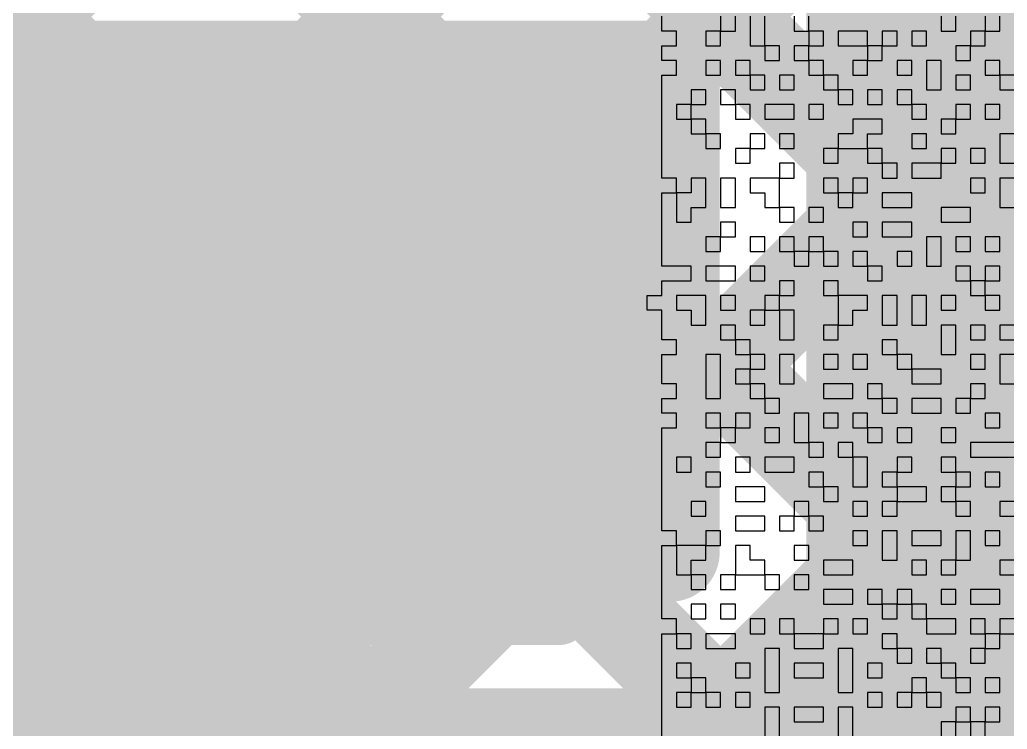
# Model space of a CAD drawing. Header units: millimetres. Extents: x 3.06 to 5.82, y 1.29 to 3.84.
# Drawn here: x 4.2284 to 4.3083, y 1.7667 to 1.8241 of the extents above; entities that cross this region are included whole.
import ezdxf

# ---------------------------------------------------------------- set-up
doc = ezdxf.new("R2010")
doc.units = ezdxf.units.MM
doc.header["$MEASUREMENT"] = 0
for name, color, linetype in [('BottomLayer', 5, 'Continuous'), ('TopLayer', 1, 'Continuous'), ('TopOverlay', 2, 'Continuous'), ('TopPaste', 8, 'Continuous'), ('TopSolder', 216, 'Continuous')]:
    doc.layers.add(name, color=color, linetype=linetype)

# ---------------------------------------------------------------- blocks, each defined once
blk = doc.blocks.new('C__0603_26')
at = {"layer": 'TopLayer'}
blk.add_solid([(0.015, 0.0175), (0.015, -0.0175), (0.045, 0.0175), (0.045, -0.0175)], dxfattribs=at)
at = {"layer": 'TopOverlay', "const_width": 0.005}
for points in [[(0.049, 0.021), (0.018, 0.021)], [(0.049, -0.021), (0.049, 0.021)], [(0.049, -0.021), (0.018, -0.021)]]:
    blk.add_lwpolyline(points, dxfattribs=at)
at = {"layer": 'TopOverlay', "const_width": 0.0025}
for points in [[(0.01675, 0.021, 1), (0.01925, 0.021, 1)], [(0.04775, 0.021, 1), (0.05025, 0.021, 1)], [(0.04775, 0.021, 1), (0.05025, 0.021, 1)], [(0.01675, -0.021, 1), (0.01925, -0.021, 1)], [(0.04775, -0.021, 1), (0.05025, -0.021, 1)], [(0.04775, -0.021, 1), (0.05025, -0.021, 1)]]:
    blk.add_lwpolyline(points, format="xyb", close=True, dxfattribs=at)
at = {"layer": 'TopPaste'}
blk.add_solid([(0.015, 0.0175), (0.015, -0.0175), (0.045, 0.0175), (0.045, -0.0175)], dxfattribs=at)
at = {"layer": 'TopSolder'}
blk.add_solid([(0.012638, 0.019862), (0.012638, -0.019862), (0.047362, 0.019862), (0.047362, -0.019862)], dxfattribs=at)

msp = doc.modelspace()

# ---------------------------------------------------------------- linework, layer by layer
at = {"layer": 'BottomLayer', "const_width": 0.008}
for points in [[(4.135, 2.002689), (4.417688, 1.72)], [(4.135, 1.730836), (4.384, 1.979836)], [(4.135, 1.974404), (4.389404, 1.72)], [(4.135, 1.702552), (4.384, 1.951552)], [(4.135, 1.94612), (4.36112, 1.72)], [(4.135, 1.674268), (4.384, 1.923268)], [(4.135, 1.917836), (4.337556, 1.715279)], [(4.135, 1.645983), (4.384, 1.894983)], [(4.135, 1.889551), (4.324891, 1.699661)], [(4.135, 1.617699), (4.388704, 1.871403)], [(4.135, 1.861267), (4.46, 1.536267)], [(4.135, 1.589415), (4.402736, 1.857151)]]:
    msp.add_lwpolyline(points, dxfattribs=at)
at = {"layer": 'BottomLayer'}
msp.add_solid([(4.133, 1.361), (4.25, 1.361), (4.133, 1.824), (4.25, 1.824)], dxfattribs=at)
at = {"layer": 'TopLayer'}
for points, const_width in [([(4.095, 1.82), (4.281, 1.82)], 0.008), ([(4.204551, 1.82), (4.243551, 1.781)], 0.008), ([(4.213448, 1.781), (4.252448, 1.82)], 0.008), ([(4.232836, 1.82), (4.271836, 1.781)], 0.008), ([(4.241732, 1.781), (4.280732, 1.82)], 0.008), ([(4.26112, 1.82), (4.281, 1.80012)], 0.008), ([(4.281, 1.781), (4.281, 1.82)], 0.008), ([(4.182, 1.799), (4.264, 1.799)], 0.04), ([(4.270017, 1.781), (4.281, 1.791983)], 0.008), ([(4.074, 1.781), (4.281, 1.781)], 0.008)]:
    msp.add_lwpolyline(points, dxfattribs=dict(at, const_width=const_width))
for points, const_width in [([(4.230836, 1.82, 1), (4.234836, 1.82, 1)], 0.004), ([(4.250448, 1.82, 1), (4.254448, 1.82, 1)], 0.004), ([(4.25912, 1.82, 1), (4.26312, 1.82, 1)], 0.004), ([(4.278732, 1.82, 1), (4.282732, 1.82, 1)], 0.004), ([(4.279, 1.82, 1), (4.283, 1.82, 1)], 0.004), ([(4.279, 1.82, 1), (4.283, 1.82, 1)], 0.004), ([(4.254, 1.799, 1), (4.274, 1.799, 1)], 0.02), ([(4.279, 1.80012, 1), (4.283, 1.80012, 1)], 0.004), ([(4.279, 1.791983, 1), (4.283, 1.791983, 1)], 0.004), ([(4.239732, 1.781, 1), (4.243732, 1.781, 1)], 0.004), ([(4.241551, 1.781, 1), (4.245551, 1.781, 1)], 0.004), ([(4.268017, 1.781, 1), (4.272017, 1.781, 1)], 0.004), ([(4.269836, 1.781, 1), (4.273836, 1.781, 1)], 0.004), ([(4.279, 1.781, 1), (4.283, 1.781, 1)], 0.004), ([(4.279, 1.781, 1), (4.283, 1.781, 1)], 0.004)]:
    msp.add_lwpolyline(points, format="xyb", close=True, dxfattribs=dict(at, const_width=const_width))
for points in [[(4.292, 1.737), (4.424, 1.737), (4.292, 1.902), (4.424, 1.902)], [(4.085, 1.737), (4.325, 1.737), (4.085, 1.77), (4.325, 1.77)]]:
    msp.add_solid(points, dxfattribs=at)
at = {"layer": 'TopOverlay'}
for p, q in [((4.280319, 1.823175), (4.280319, 1.824364)), ((4.285076, 1.824364), (4.285076, 1.823175)), ((4.286265, 1.823175), (4.286265, 1.824364)), ((4.287454, 1.824364), (4.287454, 1.823175)), ((4.288644, 1.823175), (4.288644, 1.824364)), ((4.291022, 1.824364), (4.291022, 1.823175)), ((4.292211, 1.823175), (4.292211, 1.824364)), ((4.302914, 1.824364), (4.302914, 1.823175)), ((4.304104, 1.823175), (4.304104, 1.824364)), ((4.306482, 1.824364), (4.306482, 1.823175)), ((4.307671, 1.823175), (4.307671, 1.824364)), ((4.281508, 1.823175), (4.280319, 1.823175)), ((4.281508, 1.821985), (4.281508, 1.823175)), ((4.285076, 1.823175), (4.283887, 1.823175)), ((4.283887, 1.823175), (4.283887, 1.821985)), ((4.285076, 1.823175), (4.286265, 1.823175)), ((4.285076, 1.821985), (4.285076, 1.823175)), ((4.287454, 1.823175), (4.287454, 1.821985)), ((4.288644, 1.821985), (4.288644, 1.823175)), ((4.291022, 1.823175), (4.292211, 1.823175)), ((4.292211, 1.823175), (4.292211, 1.821985)), ((4.2934, 1.823175), (4.292211, 1.823175)), ((4.2934, 1.821985), (4.2934, 1.823175)), ((4.296968, 1.823175), (4.29459, 1.823175)), ((4.29459, 1.823175), (4.29459, 1.821985)), ((4.296968, 1.821985), (4.296968, 1.823175)), ((4.299347, 1.823175), (4.298158, 1.823175)), ((4.298158, 1.823175), (4.298158, 1.821985)), ((4.299347, 1.821985), (4.299347, 1.823175)), ((4.301725, 1.823175), (4.300536, 1.823175)), ((4.300536, 1.823175), (4.300536, 1.821985)), ((4.301725, 1.821985), (4.301725, 1.823175)), ((4.302914, 1.823175), (4.304104, 1.823175)), ((4.306482, 1.823175), (4.305293, 1.823175)), ((4.305293, 1.823175), (4.305293, 1.821985)), ((4.306482, 1.823175), (4.307671, 1.823175)), ((4.306482, 1.821985), (4.306482, 1.823175)), ((4.280319, 1.820796), (4.280319, 1.821985)), ((4.280319, 1.821985), (4.281508, 1.821985)), ((4.283887, 1.821985), (4.285076, 1.821985)), ((4.287454, 1.821985), (4.288644, 1.821985)), ((4.288644, 1.821985), (4.288644, 1.820796)), ((4.289833, 1.821985), (4.288644, 1.821985)), ((4.289833, 1.820796), (4.289833, 1.821985)), ((4.292211, 1.821985), (4.291022, 1.821985)), ((4.291022, 1.821985), (4.291022, 1.820796)), ((4.292211, 1.821985), (4.2934, 1.821985)), ((4.292211, 1.820796), (4.292211, 1.821985)), ((4.29459, 1.821985), (4.296968, 1.821985)), ((4.296968, 1.821985), (4.296968, 1.820796)), ((4.298158, 1.821985), (4.296968, 1.821985)), ((4.298158, 1.821985), (4.299347, 1.821985)), ((4.298158, 1.820796), (4.298158, 1.821985)), ((4.300536, 1.821985), (4.301725, 1.821985)), ((4.305293, 1.821985), (4.304104, 1.821985)), ((4.304104, 1.821985), (4.304104, 1.820796)), ((4.305293, 1.821985), (4.306482, 1.821985)), ((4.305293, 1.820796), (4.305293, 1.821985)), ((4.281508, 1.820796), (4.280319, 1.820796)), ((4.281508, 1.819607), (4.281508, 1.820796)), ((4.285076, 1.820796), (4.283887, 1.820796)), ((4.283887, 1.820796), (4.283887, 1.819607)), ((4.285076, 1.819607), (4.285076, 1.820796)), ((4.287454, 1.820796), (4.286265, 1.820796)), ((4.286265, 1.820796), (4.286265, 1.819607)), ((4.287454, 1.819607), (4.287454, 1.820796)), ((4.288644, 1.820796), (4.289833, 1.820796)), ((4.291022, 1.820796), (4.292211, 1.820796)), ((4.292211, 1.820796), (4.292211, 1.819607)), ((4.2934, 1.820796), (4.292211, 1.820796)), ((4.2934, 1.819607), (4.2934, 1.820796)), ((4.296968, 1.820796), (4.295779, 1.820796)), ((4.295779, 1.820796), (4.295779, 1.819607)), ((4.296968, 1.820796), (4.298158, 1.820796)), ((4.296968, 1.819607), (4.296968, 1.820796)), ((4.300536, 1.820796), (4.299347, 1.820796)), ((4.299347, 1.820796), (4.299347, 1.819607)), ((4.300536, 1.819607), (4.300536, 1.820796)), ((4.302914, 1.820796), (4.301725, 1.820796)), ((4.301725, 1.820796), (4.301725, 1.819607)), ((4.302914, 1.819607), (4.302914, 1.820796)), ((4.304104, 1.820796), (4.305293, 1.820796)), ((4.307671, 1.820796), (4.306482, 1.820796)), ((4.306482, 1.820796), (4.306482, 1.819607)), ((4.307671, 1.819607), (4.307671, 1.820796)), ((4.280319, 1.818418), (4.280319, 1.819607)), ((4.280319, 1.819607), (4.281508, 1.819607)), ((4.283887, 1.819607), (4.285076, 1.819607)), ((4.286265, 1.819607), (4.287454, 1.819607)), ((4.287454, 1.819607), (4.287454, 1.818418)), ((4.288644, 1.819607), (4.287454, 1.819607)), ((4.288644, 1.818418), (4.288644, 1.819607)), ((4.291022, 1.819607), (4.289833, 1.819607)), ((4.289833, 1.819607), (4.289833, 1.818418)), ((4.291022, 1.818418), (4.291022, 1.819607)), ((4.292211, 1.819607), (4.2934, 1.819607)), ((4.2934, 1.819607), (4.2934, 1.818418)), ((4.29459, 1.819607), (4.2934, 1.819607)), ((4.29459, 1.818418), (4.29459, 1.819607)), ((4.295779, 1.819607), (4.296968, 1.819607)), ((4.299347, 1.819607), (4.300536, 1.819607)), ((4.301725, 1.819607), (4.301725, 1.818418)), ((4.302914, 1.818418), (4.302914, 1.819607)), ((4.305293, 1.819607), (4.304104, 1.819607)), ((4.304104, 1.819607), (4.304104, 1.818418)), ((4.305293, 1.818418), (4.305293, 1.819607)), ((4.306482, 1.819607), (4.307671, 1.819607)), ((4.307671, 1.819607), (4.307671, 1.818418)), ((4.308861, 1.819607), (4.307671, 1.819607)), ((4.280319, 1.817228), (4.280319, 1.818418)), ((4.283887, 1.818418), (4.282697, 1.818418)), ((4.282697, 1.818418), (4.282697, 1.817228)), ((4.283887, 1.817228), (4.283887, 1.818418)), ((4.286265, 1.818418), (4.285076, 1.818418)), ((4.285076, 1.818418), (4.285076, 1.817228)), ((4.286265, 1.817228), (4.286265, 1.818418)), ((4.287454, 1.818418), (4.288644, 1.818418)), ((4.289833, 1.818418), (4.291022, 1.818418)), ((4.2934, 1.818418), (4.29459, 1.818418)), ((4.29459, 1.818418), (4.29459, 1.817228)), ((4.295779, 1.818418), (4.29459, 1.818418)), ((4.295779, 1.817228), (4.295779, 1.818418)), ((4.298158, 1.818418), (4.296968, 1.818418)), ((4.296968, 1.818418), (4.296968, 1.817228)), ((4.298158, 1.817228), (4.298158, 1.818418)), ((4.300536, 1.818418), (4.299347, 1.818418)), ((4.299347, 1.818418), (4.299347, 1.817228)), ((4.300536, 1.817228), (4.300536, 1.818418)), ((4.301725, 1.818418), (4.302914, 1.818418)), ((4.304104, 1.818418), (4.305293, 1.818418)), ((4.307671, 1.818418), (4.308861, 1.818418)), ((4.280319, 1.816039), (4.280319, 1.817228)), ((4.282697, 1.817228), (4.281508, 1.817228)), ((4.281508, 1.817228), (4.281508, 1.816039)), ((4.282697, 1.817228), (4.283887, 1.817228)), ((4.282697, 1.816039), (4.282697, 1.817228)), ((4.285076, 1.817228), (4.286265, 1.817228)), ((4.286265, 1.817228), (4.286265, 1.816039)), ((4.287454, 1.817228), (4.286265, 1.817228)), ((4.287454, 1.816039), (4.287454, 1.817228)), ((4.291022, 1.817228), (4.288644, 1.817228)), ((4.288644, 1.817228), (4.288644, 1.816039)), ((4.291022, 1.816039), (4.291022, 1.817228)), ((4.2934, 1.817228), (4.292211, 1.817228)), ((4.292211, 1.817228), (4.292211, 1.816039)), ((4.2934, 1.816039), (4.2934, 1.817228)), ((4.29459, 1.817228), (4.295779, 1.817228)), ((4.296968, 1.817228), (4.298158, 1.817228)), ((4.299347, 1.817228), (4.300536, 1.817228)), ((4.300536, 1.817228), (4.300536, 1.816039)), ((4.301725, 1.817228), (4.300536, 1.817228)), ((4.301725, 1.816039), (4.301725, 1.817228)), ((4.305293, 1.817228), (4.304104, 1.817228)), ((4.304104, 1.817228), (4.304104, 1.816039)), ((4.305293, 1.816039), (4.305293, 1.817228)), ((4.307671, 1.817228), (4.306482, 1.817228)), ((4.306482, 1.817228), (4.306482, 1.816039)), ((4.307671, 1.816039), (4.307671, 1.817228)), ((4.280319, 1.81485), (4.280319, 1.816039)), ((4.281508, 1.816039), (4.282697, 1.816039)), ((4.282697, 1.816039), (4.282697, 1.81485)), ((4.283887, 1.816039), (4.282697, 1.816039)), ((4.283887, 1.81485), (4.283887, 1.816039)), ((4.286265, 1.816039), (4.287454, 1.816039)), ((4.288644, 1.816039), (4.291022, 1.816039)), ((4.292211, 1.816039), (4.2934, 1.816039)), ((4.298158, 1.816039), (4.295779, 1.816039)), ((4.295779, 1.816039), (4.295779, 1.81485)), ((4.298158, 1.81485), (4.298158, 1.816039)), ((4.300536, 1.816039), (4.301725, 1.816039)), ((4.304104, 1.816039), (4.302914, 1.816039)), ((4.302914, 1.816039), (4.302914, 1.81485)), ((4.304104, 1.816039), (4.305293, 1.816039)), ((4.304104, 1.81485), (4.304104, 1.816039)), ((4.306482, 1.816039), (4.307671, 1.816039)), ((4.280319, 1.81366), (4.280319, 1.81485)), ((4.282697, 1.81485), (4.283887, 1.81485)), ((4.283887, 1.81485), (4.283887, 1.81366)), ((4.285076, 1.81485), (4.283887, 1.81485)), ((4.285076, 1.81366), (4.285076, 1.81485)), ((4.288644, 1.81485), (4.287454, 1.81485)), ((4.287454, 1.81485), (4.287454, 1.81366)), ((4.288644, 1.81366), (4.288644, 1.81485)), ((4.291022, 1.81485), (4.289833, 1.81485)), ((4.289833, 1.81485), (4.289833, 1.81366)), ((4.291022, 1.81366), (4.291022, 1.81485)), ((4.295779, 1.81485), (4.29459, 1.81485)), ((4.29459, 1.81485), (4.29459, 1.81366)), ((4.296968, 1.81366), (4.296968, 1.81485)), ((4.296968, 1.81485), (4.298158, 1.81485)), ((4.301725, 1.81485), (4.300536, 1.81485)), ((4.300536, 1.81485), (4.300536, 1.81366)), ((4.301725, 1.81366), (4.301725, 1.81485)), ((4.302914, 1.81485), (4.304104, 1.81485)), ((4.308861, 1.81485), (4.307671, 1.81485)), ((4.307671, 1.81485), (4.307671, 1.81366)), ((4.280319, 1.812471), (4.280319, 1.81366)), ((4.283887, 1.81366), (4.285076, 1.81366)), ((4.287454, 1.81366), (4.286265, 1.81366)), ((4.286265, 1.81366), (4.286265, 1.812471)), ((4.287454, 1.81366), (4.288644, 1.81366)), ((4.287454, 1.812471), (4.287454, 1.81366)), ((4.289833, 1.81366), (4.291022, 1.81366)), ((4.29459, 1.81366), (4.2934, 1.81366)), ((4.2934, 1.81366), (4.2934, 1.812471)), ((4.29459, 1.812471), (4.29459, 1.81366)), ((4.29459, 1.81366), (4.296968, 1.81366)), ((4.296968, 1.81366), (4.296968, 1.812471)), ((4.298158, 1.81366), (4.296968, 1.81366)), ((4.298158, 1.812471), (4.298158, 1.81366)), ((4.300536, 1.81366), (4.301725, 1.81366)), ((4.304104, 1.81366), (4.302914, 1.81366)), ((4.302914, 1.81366), (4.302914, 1.812471)), ((4.304104, 1.812471), (4.304104, 1.81366)), ((4.306482, 1.81366), (4.305293, 1.81366)), ((4.305293, 1.81366), (4.305293, 1.812471)), ((4.306482, 1.812471), (4.306482, 1.81366)), ((4.307671, 1.81366), (4.307671, 1.812471)), ((4.280319, 1.811282), (4.280319, 1.812471)), ((4.286265, 1.812471), (4.287454, 1.812471)), ((4.291022, 1.812471), (4.289833, 1.812471)), ((4.289833, 1.812471), (4.289833, 1.811282)), ((4.291022, 1.811282), (4.291022, 1.812471)), ((4.2934, 1.812471), (4.29459, 1.812471)), ((4.296968, 1.812471), (4.298158, 1.812471)), ((4.298158, 1.812471), (4.298158, 1.811282)), ((4.299347, 1.812471), (4.298158, 1.812471)), ((4.299347, 1.811282), (4.299347, 1.812471)), ((4.302914, 1.812471), (4.300536, 1.812471)), ((4.300536, 1.812471), (4.300536, 1.811282)), ((4.302914, 1.812471), (4.304104, 1.812471)), ((4.302914, 1.811282), (4.302914, 1.812471)), ((4.305293, 1.812471), (4.306482, 1.812471)), ((4.307671, 1.812471), (4.308861, 1.812471)), ((4.281508, 1.811282), (4.280319, 1.811282)), ((4.281508, 1.810093), (4.281508, 1.811282)), ((4.283887, 1.811282), (4.282697, 1.811282)), ((4.282697, 1.811282), (4.282697, 1.810093)), ((4.283887, 1.810093), (4.283887, 1.811282)), ((4.286265, 1.811282), (4.285076, 1.811282)), ((4.285076, 1.811282), (4.285076, 1.810093)), ((4.286265, 1.810093), (4.286265, 1.811282)), ((4.289833, 1.811282), (4.287454, 1.811282)), ((4.287454, 1.811282), (4.287454, 1.810093)), ((4.289833, 1.811282), (4.291022, 1.811282)), ((4.289833, 1.810093), (4.289833, 1.811282)), ((4.29459, 1.811282), (4.2934, 1.811282)), ((4.2934, 1.811282), (4.2934, 1.810093)), ((4.29459, 1.810093), (4.29459, 1.811282)), ((4.296968, 1.811282), (4.295779, 1.811282)), ((4.295779, 1.811282), (4.295779, 1.810093)), ((4.296968, 1.810093), (4.296968, 1.811282)), ((4.298158, 1.811282), (4.299347, 1.811282)), ((4.300536, 1.811282), (4.302914, 1.811282)), ((4.306482, 1.811282), (4.305293, 1.811282)), ((4.305293, 1.811282), (4.305293, 1.810093)), ((4.306482, 1.810093), (4.306482, 1.811282)), ((4.308861, 1.811282), (4.307671, 1.811282)), ((4.307671, 1.811282), (4.307671, 1.810093)), ((4.280319, 1.808903), (4.280319, 1.810093)), ((4.280319, 1.810093), (4.281508, 1.810093)), ((4.281508, 1.810093), (4.281508, 1.808903)), ((4.282697, 1.810093), (4.281508, 1.810093)), ((4.283887, 1.808903), (4.283887, 1.810093)), ((4.285076, 1.810093), (4.285076, 1.808903)), ((4.286265, 1.808903), (4.286265, 1.810093)), ((4.287454, 1.810093), (4.288644, 1.810093)), ((4.288644, 1.810093), (4.288644, 1.808903)), ((4.289833, 1.808903), (4.289833, 1.810093)), ((4.2934, 1.810093), (4.29459, 1.810093)), ((4.29459, 1.810093), (4.29459, 1.808903)), ((4.295779, 1.810093), (4.29459, 1.810093)), ((4.295779, 1.810093), (4.296968, 1.810093)), ((4.295779, 1.808903), (4.295779, 1.810093)), ((4.300536, 1.810093), (4.298158, 1.810093)), ((4.298158, 1.810093), (4.298158, 1.808903)), ((4.300536, 1.808903), (4.300536, 1.810093)), ((4.305293, 1.810093), (4.306482, 1.810093)), ((4.307671, 1.810093), (4.307671, 1.808903)), ((4.280319, 1.807714), (4.280319, 1.808903)), ((4.281508, 1.808903), (4.281508, 1.807714)), ((4.282697, 1.807714), (4.282697, 1.808903)), ((4.282697, 1.808903), (4.283887, 1.808903)), ((4.285076, 1.808903), (4.286265, 1.808903)), ((4.288644, 1.808903), (4.289833, 1.808903)), ((4.289833, 1.808903), (4.289833, 1.807714)), ((4.291022, 1.808903), (4.289833, 1.808903)), ((4.291022, 1.807714), (4.291022, 1.808903)), ((4.2934, 1.808903), (4.292211, 1.808903)), ((4.292211, 1.808903), (4.292211, 1.807714)), ((4.2934, 1.807714), (4.2934, 1.808903)), ((4.29459, 1.808903), (4.295779, 1.808903)), ((4.298158, 1.808903), (4.300536, 1.808903)), ((4.305293, 1.808903), (4.302914, 1.808903)), ((4.302914, 1.808903), (4.302914, 1.807714)), ((4.305293, 1.807714), (4.305293, 1.808903)), ((4.307671, 1.808903), (4.308861, 1.808903)), ((4.280319, 1.806525), (4.280319, 1.807714)), ((4.281508, 1.807714), (4.282697, 1.807714)), ((4.286265, 1.807714), (4.285076, 1.807714)), ((4.285076, 1.807714), (4.285076, 1.806525)), ((4.286265, 1.806525), (4.286265, 1.807714)), ((4.289833, 1.807714), (4.291022, 1.807714)), ((4.292211, 1.807714), (4.2934, 1.807714)), ((4.296968, 1.807714), (4.295779, 1.807714)), ((4.295779, 1.807714), (4.295779, 1.806525)), ((4.296968, 1.806525), (4.296968, 1.807714)), ((4.300536, 1.807714), (4.298158, 1.807714)), ((4.298158, 1.807714), (4.298158, 1.806525)), ((4.300536, 1.806525), (4.300536, 1.807714)), ((4.302914, 1.807714), (4.305293, 1.807714)), ((4.280319, 1.805336), (4.280319, 1.806525)), ((4.285076, 1.806525), (4.283887, 1.806525)), ((4.283887, 1.806525), (4.283887, 1.805336)), ((4.285076, 1.806525), (4.286265, 1.806525)), ((4.285076, 1.805336), (4.285076, 1.806525)), ((4.288644, 1.806525), (4.287454, 1.806525)), ((4.287454, 1.806525), (4.287454, 1.805336)), ((4.288644, 1.805336), (4.288644, 1.806525)), ((4.291022, 1.806525), (4.289833, 1.806525)), ((4.289833, 1.806525), (4.289833, 1.805336)), ((4.291022, 1.805336), (4.291022, 1.806525)), ((4.2934, 1.806525), (4.292211, 1.806525)), ((4.292211, 1.806525), (4.292211, 1.805336)), ((4.2934, 1.805336), (4.2934, 1.806525)), ((4.295779, 1.806525), (4.296968, 1.806525)), ((4.298158, 1.806525), (4.300536, 1.806525)), ((4.302914, 1.806525), (4.301725, 1.806525)), ((4.301725, 1.806525), (4.301725, 1.805336)), ((4.302914, 1.805336), (4.302914, 1.806525)), ((4.305293, 1.806525), (4.304104, 1.806525)), ((4.304104, 1.806525), (4.304104, 1.805336)), ((4.305293, 1.805336), (4.305293, 1.806525)), ((4.307671, 1.806525), (4.306482, 1.806525)), ((4.306482, 1.806525), (4.306482, 1.805336)), ((4.307671, 1.805336), (4.307671, 1.806525)), ((4.280319, 1.804147), (4.280319, 1.805336)), ((4.283887, 1.805336), (4.285076, 1.805336)), ((4.287454, 1.805336), (4.288644, 1.805336)), ((4.289833, 1.805336), (4.291022, 1.805336)), ((4.291022, 1.805336), (4.291022, 1.804147)), ((4.292211, 1.805336), (4.291022, 1.805336)), ((4.292211, 1.805336), (4.2934, 1.805336)), ((4.292211, 1.804147), (4.292211, 1.805336)), ((4.2934, 1.805336), (4.2934, 1.804147)), ((4.29459, 1.805336), (4.2934, 1.805336)), ((4.29459, 1.804147), (4.29459, 1.805336)), ((4.296968, 1.805336), (4.295779, 1.805336)), ((4.295779, 1.805336), (4.295779, 1.804147)), ((4.296968, 1.804147), (4.296968, 1.805336)), ((4.300536, 1.805336), (4.299347, 1.805336)), ((4.299347, 1.805336), (4.299347, 1.804147)), ((4.300536, 1.804147), (4.300536, 1.805336)), ((4.301725, 1.805336), (4.301725, 1.804147)), ((4.302914, 1.804147), (4.302914, 1.805336)), ((4.304104, 1.805336), (4.305293, 1.805336)), ((4.306482, 1.805336), (4.307671, 1.805336)), ((4.282697, 1.804147), (4.280319, 1.804147)), ((4.282697, 1.802957), (4.282697, 1.804147)), ((4.286265, 1.804147), (4.283887, 1.804147)), ((4.283887, 1.804147), (4.283887, 1.802957)), ((4.286265, 1.802957), (4.286265, 1.804147)), ((4.288644, 1.804147), (4.287454, 1.804147)), ((4.287454, 1.804147), (4.287454, 1.802957)), ((4.288644, 1.802957), (4.288644, 1.804147)), ((4.291022, 1.804147), (4.292211, 1.804147)), ((4.2934, 1.804147), (4.29459, 1.804147)), ((4.295779, 1.804147), (4.296968, 1.804147)), ((4.296968, 1.804147), (4.296968, 1.802957)), ((4.298158, 1.804147), (4.296968, 1.804147)), ((4.298158, 1.802957), (4.298158, 1.804147)), ((4.299347, 1.804147), (4.300536, 1.804147)), ((4.301725, 1.804147), (4.302914, 1.804147)), ((4.305293, 1.804147), (4.304104, 1.804147)), ((4.304104, 1.804147), (4.304104, 1.802957)), ((4.305293, 1.802957), (4.305293, 1.804147)), ((4.307671, 1.804147), (4.306482, 1.804147)), ((4.306482, 1.804147), (4.306482, 1.802957)), ((4.307671, 1.802957), (4.307671, 1.804147)), ((4.280319, 1.801768), (4.280319, 1.802957)), ((4.280319, 1.802957), (4.282697, 1.802957)), ((4.283887, 1.802957), (4.286265, 1.802957)), ((4.287454, 1.802957), (4.288644, 1.802957)), ((4.291022, 1.802957), (4.289833, 1.802957)), ((4.289833, 1.802957), (4.289833, 1.801768)), ((4.291022, 1.801768), (4.291022, 1.802957)), ((4.29459, 1.802957), (4.2934, 1.802957)), ((4.2934, 1.802957), (4.2934, 1.801768)), ((4.29459, 1.801768), (4.29459, 1.802957)), ((4.296968, 1.802957), (4.298158, 1.802957)), ((4.304104, 1.802957), (4.305293, 1.802957)), ((4.305293, 1.802957), (4.305293, 1.801768)), ((4.306482, 1.802957), (4.305293, 1.802957)), ((4.306482, 1.802957), (4.307671, 1.802957)), ((4.306482, 1.801768), (4.306482, 1.802957)), ((4.279129, 1.800579), (4.279129, 1.801768)), ((4.279129, 1.801768), (4.280319, 1.801768)), ((4.283887, 1.801768), (4.281508, 1.801768)), ((4.281508, 1.801768), (4.281508, 1.800579)), ((4.283887, 1.800579), (4.283887, 1.801768)), ((4.286265, 1.801768), (4.285076, 1.801768)), ((4.285076, 1.801768), (4.285076, 1.800579)), ((4.286265, 1.800579), (4.286265, 1.801768)), ((4.289833, 1.801768), (4.288644, 1.801768)), ((4.288644, 1.801768), (4.288644, 1.800579)), ((4.289833, 1.801768), (4.291022, 1.801768)), ((4.289833, 1.800579), (4.289833, 1.801768)), ((4.2934, 1.801768), (4.29459, 1.801768)), ((4.29459, 1.801768), (4.29459, 1.800579)), ((4.296968, 1.801768), (4.29459, 1.801768)), ((4.296968, 1.800579), (4.296968, 1.801768)), ((4.299347, 1.801768), (4.298158, 1.801768)), ((4.298158, 1.801768), (4.298158, 1.800579)), ((4.299347, 1.800579), (4.299347, 1.801768)), ((4.301725, 1.801768), (4.300536, 1.801768)), ((4.300536, 1.801768), (4.300536, 1.800579)), ((4.301725, 1.800579), (4.301725, 1.801768)), ((4.304104, 1.801768), (4.302914, 1.801768)), ((4.302914, 1.801768), (4.302914, 1.800579)), ((4.304104, 1.800579), (4.304104, 1.801768)), ((4.305293, 1.801768), (4.306482, 1.801768)), ((4.306482, 1.801768), (4.306482, 1.800579)), ((4.307671, 1.801768), (4.306482, 1.801768)), ((4.307671, 1.800579), (4.307671, 1.801768)), ((4.280319, 1.800579), (4.279129, 1.800579)), ((4.280319, 1.799389), (4.280319, 1.800579)), ((4.281508, 1.800579), (4.282697, 1.800579)), ((4.282697, 1.800579), (4.282697, 1.799389)), ((4.283887, 1.799389), (4.283887, 1.800579)), ((4.285076, 1.800579), (4.286265, 1.800579)), ((4.288644, 1.800579), (4.287454, 1.800579)), ((4.287454, 1.800579), (4.287454, 1.799389)), ((4.288644, 1.799389), (4.288644, 1.800579)), ((4.288644, 1.800579), (4.289833, 1.800579)), ((4.289833, 1.800579), (4.289833, 1.799389)), ((4.291022, 1.800579), (4.289833, 1.800579)), ((4.291022, 1.799389), (4.291022, 1.800579)), ((4.29459, 1.800579), (4.29459, 1.799389)), ((4.295779, 1.799389), (4.295779, 1.800579)), ((4.295779, 1.800579), (4.296968, 1.800579)), ((4.298158, 1.800579), (4.298158, 1.799389)), ((4.299347, 1.799389), (4.299347, 1.800579)), ((4.300536, 1.800579), (4.300536, 1.799389)), ((4.301725, 1.799389), (4.301725, 1.800579)), ((4.302914, 1.800579), (4.304104, 1.800579)), ((4.306482, 1.800579), (4.307671, 1.800579)), ((4.280319, 1.7982), (4.280319, 1.799389)), ((4.282697, 1.799389), (4.283887, 1.799389)), ((4.286265, 1.799389), (4.285076, 1.799389)), ((4.285076, 1.799389), (4.285076, 1.7982)), ((4.286265, 1.7982), (4.286265, 1.799389)), ((4.287454, 1.799389), (4.288644, 1.799389)), ((4.289833, 1.799389), (4.289833, 1.7982)), ((4.291022, 1.7982), (4.291022, 1.799389)), ((4.29459, 1.799389), (4.2934, 1.799389)), ((4.2934, 1.799389), (4.2934, 1.7982)), ((4.29459, 1.799389), (4.295779, 1.799389)), ((4.29459, 1.7982), (4.29459, 1.799389)), ((4.298158, 1.799389), (4.299347, 1.799389)), ((4.300536, 1.799389), (4.301725, 1.799389)), ((4.304104, 1.799389), (4.302914, 1.799389)), ((4.302914, 1.799389), (4.302914, 1.7982)), ((4.304104, 1.7982), (4.304104, 1.799389)), ((4.306482, 1.799389), (4.305293, 1.799389)), ((4.305293, 1.799389), (4.305293, 1.7982)), ((4.306482, 1.7982), (4.306482, 1.799389)), ((4.308861, 1.799389), (4.307671, 1.799389)), ((4.307671, 1.799389), (4.307671, 1.7982)), ((4.281508, 1.7982), (4.280319, 1.7982)), ((4.281508, 1.797011), (4.281508, 1.7982)), ((4.285076, 1.7982), (4.286265, 1.7982)), ((4.286265, 1.7982), (4.286265, 1.797011)), ((4.287454, 1.7982), (4.286265, 1.7982)), ((4.287454, 1.797011), (4.287454, 1.7982)), ((4.289833, 1.7982), (4.291022, 1.7982)), ((4.2934, 1.7982), (4.29459, 1.7982)), ((4.299347, 1.7982), (4.298158, 1.7982)), ((4.298158, 1.7982), (4.298158, 1.797011)), ((4.299347, 1.797011), (4.299347, 1.7982)), ((4.302914, 1.7982), (4.302914, 1.797011)), ((4.304104, 1.797011), (4.304104, 1.7982)), ((4.305293, 1.7982), (4.306482, 1.7982)), ((4.307671, 1.7982), (4.308861, 1.7982)), ((4.280319, 1.795822), (4.280319, 1.797011)), ((4.280319, 1.797011), (4.281508, 1.797011)), ((4.285076, 1.797011), (4.283887, 1.797011)), ((4.283887, 1.797011), (4.283887, 1.795822)), ((4.285076, 1.795822), (4.285076, 1.797011)), ((4.286265, 1.797011), (4.287454, 1.797011)), ((4.287454, 1.797011), (4.287454, 1.795822)), ((4.288644, 1.797011), (4.287454, 1.797011)), ((4.288644, 1.795822), (4.288644, 1.797011)), ((4.291022, 1.797011), (4.289833, 1.797011)), ((4.289833, 1.797011), (4.289833, 1.795822)), ((4.291022, 1.795822), (4.291022, 1.797011)), ((4.29459, 1.797011), (4.2934, 1.797011)), ((4.2934, 1.797011), (4.2934, 1.795822)), ((4.29459, 1.795822), (4.29459, 1.797011)), ((4.296968, 1.797011), (4.295779, 1.797011)), ((4.295779, 1.797011), (4.295779, 1.795822)), ((4.296968, 1.795822), (4.296968, 1.797011)), ((4.298158, 1.797011), (4.299347, 1.797011)), ((4.299347, 1.797011), (4.299347, 1.795822)), ((4.300536, 1.797011), (4.299347, 1.797011)), ((4.300536, 1.795822), (4.300536, 1.797011)), ((4.302914, 1.797011), (4.304104, 1.797011)), ((4.306482, 1.797011), (4.305293, 1.797011)), ((4.305293, 1.797011), (4.305293, 1.795822)), ((4.306482, 1.795822), (4.306482, 1.797011)), ((4.308861, 1.797011), (4.307671, 1.797011)), ((4.307671, 1.797011), (4.307671, 1.795822)), ((4.280319, 1.794633), (4.280319, 1.795822)), ((4.283887, 1.795822), (4.283887, 1.794633)), ((4.285076, 1.794633), (4.285076, 1.795822)), ((4.287454, 1.795822), (4.286265, 1.795822)), ((4.286265, 1.795822), (4.286265, 1.794633)), ((4.287454, 1.795822), (4.288644, 1.795822)), ((4.287454, 1.794633), (4.287454, 1.795822)), ((4.289833, 1.795822), (4.289833, 1.794633)), ((4.291022, 1.794633), (4.291022, 1.795822)), ((4.2934, 1.795822), (4.29459, 1.795822)), ((4.295779, 1.795822), (4.296968, 1.795822)), ((4.299347, 1.795822), (4.300536, 1.795822)), ((4.300536, 1.795822), (4.300536, 1.794633)), ((4.302914, 1.795822), (4.300536, 1.795822)), ((4.302914, 1.794633), (4.302914, 1.795822)), ((4.305293, 1.795822), (4.306482, 1.795822)), ((4.307671, 1.795822), (4.307671, 1.794633)), ((4.281508, 1.794633), (4.280319, 1.794633)), ((4.281508, 1.793443), (4.281508, 1.794633)), ((4.283887, 1.794633), (4.283887, 1.793443)), ((4.285076, 1.793443), (4.285076, 1.794633)), ((4.286265, 1.794633), (4.287454, 1.794633)), ((4.287454, 1.794633), (4.287454, 1.793443)), ((4.288644, 1.794633), (4.287454, 1.794633)), ((4.288644, 1.793443), (4.288644, 1.794633)), ((4.289833, 1.794633), (4.291022, 1.794633)), ((4.295779, 1.794633), (4.2934, 1.794633)), ((4.2934, 1.794633), (4.2934, 1.793443)), ((4.295779, 1.793443), (4.295779, 1.794633)), ((4.298158, 1.794633), (4.296968, 1.794633)), ((4.296968, 1.794633), (4.296968, 1.793443)), ((4.298158, 1.793443), (4.298158, 1.794633)), ((4.300536, 1.794633), (4.302914, 1.794633)), ((4.306482, 1.794633), (4.305293, 1.794633)), ((4.305293, 1.794633), (4.305293, 1.793443)), ((4.306482, 1.793443), (4.306482, 1.794633)), ((4.307671, 1.794633), (4.308861, 1.794633)), ((4.280319, 1.792254), (4.280319, 1.793443)), ((4.280319, 1.793443), (4.281508, 1.793443)), ((4.283887, 1.793443), (4.285076, 1.793443)), ((4.287454, 1.793443), (4.288644, 1.793443)), ((4.288644, 1.793443), (4.288644, 1.792254)), ((4.289833, 1.793443), (4.288644, 1.793443)), ((4.289833, 1.792254), (4.289833, 1.793443)), ((4.2934, 1.793443), (4.295779, 1.793443)), ((4.296968, 1.793443), (4.298158, 1.793443)), ((4.298158, 1.793443), (4.298158, 1.792254)), ((4.299347, 1.793443), (4.298158, 1.793443)), ((4.299347, 1.792254), (4.299347, 1.793443)), ((4.302914, 1.793443), (4.300536, 1.793443)), ((4.300536, 1.793443), (4.300536, 1.792254)), ((4.302914, 1.792254), (4.302914, 1.793443)), ((4.305293, 1.793443), (4.304104, 1.793443)), ((4.304104, 1.793443), (4.304104, 1.792254)), ((4.305293, 1.793443), (4.306482, 1.793443)), ((4.305293, 1.792254), (4.305293, 1.793443)), ((4.281508, 1.792254), (4.280319, 1.792254)), ((4.281508, 1.791065), (4.281508, 1.792254)), ((4.285076, 1.792254), (4.283887, 1.792254)), ((4.283887, 1.792254), (4.283887, 1.791065)), ((4.285076, 1.791065), (4.285076, 1.792254)), ((4.287454, 1.792254), (4.286265, 1.792254)), ((4.286265, 1.792254), (4.286265, 1.791065)), ((4.287454, 1.791065), (4.287454, 1.792254)), ((4.288644, 1.792254), (4.289833, 1.792254)), ((4.292211, 1.792254), (4.291022, 1.792254)), ((4.291022, 1.792254), (4.291022, 1.791065)), ((4.292211, 1.791065), (4.292211, 1.792254)), ((4.29459, 1.792254), (4.2934, 1.792254)), ((4.2934, 1.792254), (4.2934, 1.791065)), ((4.29459, 1.791065), (4.29459, 1.792254)), ((4.296968, 1.792254), (4.295779, 1.792254)), ((4.295779, 1.792254), (4.295779, 1.791065)), ((4.296968, 1.791065), (4.296968, 1.792254)), ((4.298158, 1.792254), (4.299347, 1.792254)), ((4.300536, 1.792254), (4.302914, 1.792254)), ((4.304104, 1.792254), (4.305293, 1.792254)), ((4.307671, 1.792254), (4.306482, 1.792254)), ((4.306482, 1.792254), (4.306482, 1.791065)), ((4.307671, 1.791065), (4.307671, 1.792254)), ((4.280319, 1.789875), (4.280319, 1.791065)), ((4.280319, 1.791065), (4.281508, 1.791065)), ((4.283887, 1.791065), (4.285076, 1.791065)), ((4.285076, 1.791065), (4.285076, 1.789875)), ((4.286265, 1.791065), (4.285076, 1.791065)), ((4.286265, 1.791065), (4.287454, 1.791065)), ((4.286265, 1.789875), (4.286265, 1.791065)), ((4.289833, 1.791065), (4.288644, 1.791065)), ((4.288644, 1.791065), (4.288644, 1.789875)), ((4.289833, 1.789875), (4.289833, 1.791065)), ((4.291022, 1.791065), (4.291022, 1.789875)), ((4.292211, 1.789875), (4.292211, 1.791065)), ((4.2934, 1.791065), (4.29459, 1.791065)), ((4.295779, 1.791065), (4.296968, 1.791065)), ((4.296968, 1.791065), (4.296968, 1.789875)), ((4.298158, 1.791065), (4.296968, 1.791065)), ((4.298158, 1.789875), (4.298158, 1.791065)), ((4.300536, 1.791065), (4.299347, 1.791065)), ((4.299347, 1.791065), (4.299347, 1.789875)), ((4.300536, 1.789875), (4.300536, 1.791065)), ((4.304104, 1.791065), (4.302914, 1.791065)), ((4.302914, 1.791065), (4.302914, 1.789875)), ((4.304104, 1.789875), (4.304104, 1.791065)), ((4.306482, 1.791065), (4.307671, 1.791065)), ((4.280319, 1.788686), (4.280319, 1.789875)), ((4.285076, 1.789875), (4.283887, 1.789875)), ((4.283887, 1.789875), (4.283887, 1.788686)), ((4.285076, 1.789875), (4.286265, 1.789875)), ((4.285076, 1.788686), (4.285076, 1.789875)), ((4.288644, 1.789875), (4.289833, 1.789875)), ((4.291022, 1.789875), (4.292211, 1.789875)), ((4.292211, 1.789875), (4.292211, 1.788686)), ((4.2934, 1.789875), (4.292211, 1.789875)), ((4.2934, 1.788686), (4.2934, 1.789875)), ((4.295779, 1.789875), (4.29459, 1.789875)), ((4.29459, 1.789875), (4.29459, 1.788686)), ((4.295779, 1.788686), (4.295779, 1.789875)), ((4.296968, 1.789875), (4.298158, 1.789875)), ((4.299347, 1.789875), (4.300536, 1.789875)), ((4.302914, 1.789875), (4.304104, 1.789875)), ((4.308861, 1.789875), (4.305293, 1.789875)), ((4.305293, 1.789875), (4.305293, 1.788686)), ((4.280319, 1.787497), (4.280319, 1.788686)), ((4.282697, 1.788686), (4.281508, 1.788686)), ((4.281508, 1.788686), (4.281508, 1.787497)), ((4.282697, 1.787497), (4.282697, 1.788686)), ((4.283887, 1.788686), (4.285076, 1.788686)), ((4.287454, 1.788686), (4.286265, 1.788686)), ((4.286265, 1.788686), (4.286265, 1.787497)), ((4.287454, 1.787497), (4.287454, 1.788686)), ((4.291022, 1.788686), (4.288644, 1.788686)), ((4.288644, 1.788686), (4.288644, 1.787497)), ((4.291022, 1.787497), (4.291022, 1.788686)), ((4.292211, 1.788686), (4.2934, 1.788686)), ((4.29459, 1.788686), (4.295779, 1.788686)), ((4.295779, 1.788686), (4.295779, 1.787497)), ((4.296968, 1.788686), (4.295779, 1.788686)), ((4.296968, 1.787497), (4.296968, 1.788686)), ((4.300536, 1.788686), (4.299347, 1.788686)), ((4.299347, 1.788686), (4.299347, 1.787497)), ((4.300536, 1.787497), (4.300536, 1.788686)), ((4.304104, 1.788686), (4.302914, 1.788686)), ((4.302914, 1.788686), (4.302914, 1.787497)), ((4.304104, 1.787497), (4.304104, 1.788686)), ((4.305293, 1.788686), (4.308861, 1.788686)), ((4.280319, 1.786308), (4.280319, 1.787497)), ((4.281508, 1.787497), (4.282697, 1.787497)), ((4.285076, 1.787497), (4.283887, 1.787497)), ((4.283887, 1.787497), (4.283887, 1.786308)), ((4.285076, 1.786308), (4.285076, 1.787497)), ((4.286265, 1.787497), (4.287454, 1.787497)), ((4.288644, 1.787497), (4.291022, 1.787497)), ((4.2934, 1.787497), (4.292211, 1.787497)), ((4.292211, 1.787497), (4.292211, 1.786308)), ((4.2934, 1.786308), (4.2934, 1.787497)), ((4.295779, 1.787497), (4.295779, 1.786308)), ((4.296968, 1.786308), (4.296968, 1.787497)), ((4.299347, 1.787497), (4.298158, 1.787497)), ((4.298158, 1.787497), (4.298158, 1.786308)), ((4.299347, 1.787497), (4.300536, 1.787497)), ((4.299347, 1.786308), (4.299347, 1.787497)), ((4.302914, 1.787497), (4.304104, 1.787497)), ((4.304104, 1.787497), (4.304104, 1.786308)), ((4.305293, 1.787497), (4.304104, 1.787497)), ((4.305293, 1.786308), (4.305293, 1.787497)), ((4.307671, 1.787497), (4.306482, 1.787497)), ((4.306482, 1.787497), (4.306482, 1.786308)), ((4.307671, 1.786308), (4.307671, 1.787497)), ((4.280319, 1.785119), (4.280319, 1.786308)), ((4.283887, 1.786308), (4.285076, 1.786308)), ((4.288644, 1.786308), (4.286265, 1.786308)), ((4.286265, 1.786308), (4.286265, 1.785119)), ((4.288644, 1.785119), (4.288644, 1.786308)), ((4.292211, 1.786308), (4.2934, 1.786308)), ((4.2934, 1.786308), (4.2934, 1.785119)), ((4.29459, 1.786308), (4.2934, 1.786308)), ((4.29459, 1.785119), (4.29459, 1.786308)), ((4.295779, 1.786308), (4.296968, 1.786308)), ((4.298158, 1.786308), (4.299347, 1.786308)), ((4.299347, 1.786308), (4.299347, 1.785119)), ((4.301725, 1.786308), (4.299347, 1.786308)), ((4.301725, 1.785119), (4.301725, 1.786308)), ((4.304104, 1.786308), (4.302914, 1.786308)), ((4.302914, 1.786308), (4.302914, 1.785119)), ((4.304104, 1.786308), (4.305293, 1.786308)), ((4.304104, 1.785119), (4.304104, 1.786308)), ((4.306482, 1.786308), (4.307671, 1.786308)), ((4.280319, 1.783929), (4.280319, 1.785119)), ((4.283887, 1.785119), (4.282697, 1.785119)), ((4.282697, 1.785119), (4.282697, 1.783929)), ((4.283887, 1.783929), (4.283887, 1.785119)), ((4.286265, 1.785119), (4.288644, 1.785119)), ((4.292211, 1.785119), (4.291022, 1.785119)), ((4.291022, 1.785119), (4.291022, 1.783929)), ((4.292211, 1.783929), (4.292211, 1.785119)), ((4.2934, 1.785119), (4.29459, 1.785119)), ((4.296968, 1.785119), (4.295779, 1.785119)), ((4.295779, 1.785119), (4.295779, 1.783929)), ((4.296968, 1.783929), (4.296968, 1.785119)), ((4.299347, 1.785119), (4.298158, 1.785119)), ((4.298158, 1.785119), (4.298158, 1.783929)), ((4.299347, 1.785119), (4.301725, 1.785119)), ((4.299347, 1.783929), (4.299347, 1.785119)), ((4.302914, 1.785119), (4.304104, 1.785119)), ((4.304104, 1.785119), (4.304104, 1.783929)), ((4.305293, 1.785119), (4.304104, 1.785119)), ((4.305293, 1.783929), (4.305293, 1.785119)), ((4.308861, 1.785119), (4.307671, 1.785119)), ((4.307671, 1.785119), (4.307671, 1.783929)), ((4.280319, 1.78274), (4.280319, 1.783929)), ((4.282697, 1.783929), (4.283887, 1.783929)), ((4.288644, 1.783929), (4.286265, 1.783929)), ((4.286265, 1.783929), (4.286265, 1.78274)), ((4.288644, 1.78274), (4.288644, 1.783929)), ((4.291022, 1.783929), (4.289833, 1.783929)), ((4.289833, 1.783929), (4.289833, 1.78274)), ((4.291022, 1.783929), (4.292211, 1.783929)), ((4.291022, 1.78274), (4.291022, 1.783929)), ((4.292211, 1.783929), (4.292211, 1.78274)), ((4.2934, 1.783929), (4.292211, 1.783929)), ((4.2934, 1.78274), (4.2934, 1.783929)), ((4.295779, 1.783929), (4.296968, 1.783929)), ((4.298158, 1.783929), (4.299347, 1.783929)), ((4.304104, 1.783929), (4.305293, 1.783929)), ((4.307671, 1.783929), (4.308861, 1.783929)), ((4.281508, 1.78274), (4.280319, 1.78274)), ((4.281508, 1.781551), (4.281508, 1.78274)), ((4.285076, 1.78274), (4.283887, 1.78274)), ((4.283887, 1.78274), (4.283887, 1.781551)), ((4.285076, 1.781551), (4.285076, 1.78274)), ((4.286265, 1.78274), (4.288644, 1.78274)), ((4.289833, 1.78274), (4.291022, 1.78274)), ((4.292211, 1.78274), (4.2934, 1.78274)), ((4.296968, 1.78274), (4.295779, 1.78274)), ((4.295779, 1.78274), (4.295779, 1.781551)), ((4.296968, 1.781551), (4.296968, 1.78274)), ((4.299347, 1.78274), (4.298158, 1.78274)), ((4.298158, 1.78274), (4.298158, 1.781551)), ((4.299347, 1.781551), (4.299347, 1.78274)), ((4.302914, 1.78274), (4.300536, 1.78274)), ((4.300536, 1.78274), (4.300536, 1.781551)), ((4.302914, 1.781551), (4.302914, 1.78274)), ((4.305293, 1.78274), (4.304104, 1.78274)), ((4.304104, 1.78274), (4.304104, 1.781551)), ((4.305293, 1.781551), (4.305293, 1.78274)), ((4.307671, 1.78274), (4.306482, 1.78274)), ((4.306482, 1.78274), (4.306482, 1.781551)), ((4.307671, 1.781551), (4.307671, 1.78274)), ((4.280319, 1.780361), (4.280319, 1.781551)), ((4.280319, 1.781551), (4.281508, 1.781551)), ((4.281508, 1.781551), (4.281508, 1.780361)), ((4.283887, 1.781551), (4.281508, 1.781551)), ((4.283887, 1.780361), (4.283887, 1.781551)), ((4.283887, 1.781551), (4.285076, 1.781551)), ((4.287454, 1.781551), (4.286265, 1.781551)), ((4.286265, 1.781551), (4.286265, 1.780361)), ((4.287454, 1.780361), (4.287454, 1.781551)), ((4.292211, 1.781551), (4.291022, 1.781551)), ((4.291022, 1.781551), (4.291022, 1.780361)), ((4.292211, 1.780361), (4.292211, 1.781551)), ((4.295779, 1.781551), (4.296968, 1.781551)), ((4.298158, 1.781551), (4.298158, 1.780361)), ((4.299347, 1.780361), (4.299347, 1.781551)), ((4.300536, 1.781551), (4.302914, 1.781551)), ((4.304104, 1.781551), (4.304104, 1.780361)), ((4.305293, 1.780361), (4.305293, 1.781551)), ((4.306482, 1.781551), (4.307671, 1.781551)), ((4.280319, 1.779172), (4.280319, 1.780361)), ((4.281508, 1.780361), (4.281508, 1.779172)), ((4.282697, 1.779172), (4.282697, 1.780361)), ((4.282697, 1.780361), (4.283887, 1.780361)), ((4.286265, 1.780361), (4.286265, 1.779172)), ((4.288644, 1.780361), (4.287454, 1.780361)), ((4.288644, 1.779172), (4.288644, 1.780361)), ((4.291022, 1.780361), (4.292211, 1.780361)), ((4.295779, 1.780361), (4.2934, 1.780361)), ((4.2934, 1.780361), (4.2934, 1.779172)), ((4.295779, 1.779172), (4.295779, 1.780361)), ((4.298158, 1.780361), (4.299347, 1.780361)), ((4.301725, 1.780361), (4.300536, 1.780361)), ((4.300536, 1.780361), (4.300536, 1.779172)), ((4.301725, 1.779172), (4.301725, 1.780361)), ((4.304104, 1.780361), (4.302914, 1.780361)), ((4.302914, 1.780361), (4.302914, 1.779172)), ((4.304104, 1.780361), (4.305293, 1.780361)), ((4.304104, 1.779172), (4.304104, 1.780361)), ((4.31005, 1.780361), (4.307671, 1.780361)), ((4.307671, 1.780361), (4.307671, 1.779172)), ((4.280319, 1.777983), (4.280319, 1.779172)), ((4.281508, 1.779172), (4.282697, 1.779172)), ((4.282697, 1.779172), (4.282697, 1.777983)), ((4.283887, 1.779172), (4.282697, 1.779172)), ((4.283887, 1.777983), (4.283887, 1.779172)), ((4.286265, 1.779172), (4.285076, 1.779172)), ((4.285076, 1.779172), (4.285076, 1.777983)), ((4.286265, 1.779172), (4.288644, 1.779172)), ((4.286265, 1.777983), (4.286265, 1.779172)), ((4.288644, 1.779172), (4.288644, 1.777983)), ((4.289833, 1.779172), (4.288644, 1.779172)), ((4.289833, 1.777983), (4.289833, 1.779172)), ((4.292211, 1.779172), (4.291022, 1.779172)), ((4.291022, 1.779172), (4.291022, 1.777983)), ((4.292211, 1.777983), (4.292211, 1.779172)), ((4.2934, 1.779172), (4.295779, 1.779172)), ((4.300536, 1.779172), (4.301725, 1.779172)), ((4.302914, 1.779172), (4.304104, 1.779172)), ((4.307671, 1.779172), (4.31005, 1.779172)), ((4.280319, 1.776794), (4.280319, 1.777983)), ((4.282697, 1.777983), (4.283887, 1.777983)), ((4.285076, 1.777983), (4.286265, 1.777983)), ((4.288644, 1.777983), (4.289833, 1.777983)), ((4.291022, 1.777983), (4.292211, 1.777983)), ((4.295779, 1.777983), (4.2934, 1.777983)), ((4.2934, 1.777983), (4.2934, 1.776794)), ((4.295779, 1.776794), (4.295779, 1.777983)), ((4.298158, 1.777983), (4.296968, 1.777983)), ((4.296968, 1.777983), (4.296968, 1.776794)), ((4.298158, 1.776794), (4.298158, 1.777983)), ((4.300536, 1.777983), (4.299347, 1.777983)), ((4.299347, 1.777983), (4.299347, 1.776794)), ((4.300536, 1.776794), (4.300536, 1.777983)), ((4.304104, 1.777983), (4.302914, 1.777983)), ((4.302914, 1.777983), (4.302914, 1.776794)), ((4.304104, 1.776794), (4.304104, 1.777983)), ((4.307671, 1.777983), (4.305293, 1.777983)), ((4.305293, 1.777983), (4.305293, 1.776794)), ((4.307671, 1.776794), (4.307671, 1.777983)), ((4.280319, 1.775605), (4.280319, 1.776794)), ((4.283887, 1.776794), (4.282697, 1.776794)), ((4.282697, 1.776794), (4.282697, 1.775605)), ((4.283887, 1.775605), (4.283887, 1.776794)), ((4.286265, 1.776794), (4.285076, 1.776794)), ((4.285076, 1.776794), (4.285076, 1.775605)), ((4.286265, 1.775605), (4.286265, 1.776794)), ((4.2934, 1.776794), (4.295779, 1.776794)), ((4.296968, 1.776794), (4.298158, 1.776794)), ((4.298158, 1.776794), (4.298158, 1.775605)), ((4.299347, 1.776794), (4.298158, 1.776794)), ((4.299347, 1.775605), (4.299347, 1.776794)), ((4.299347, 1.776794), (4.300536, 1.776794)), ((4.300536, 1.776794), (4.300536, 1.775605)), ((4.301725, 1.776794), (4.300536, 1.776794)), ((4.301725, 1.775605), (4.301725, 1.776794)), ((4.302914, 1.776794), (4.304104, 1.776794)), ((4.305293, 1.776794), (4.307671, 1.776794)), ((4.281508, 1.775605), (4.280319, 1.775605)), ((4.281508, 1.774415), (4.281508, 1.775605)), ((4.282697, 1.775605), (4.283887, 1.775605)), ((4.285076, 1.775605), (4.286265, 1.775605)), ((4.288644, 1.775605), (4.287454, 1.775605)), ((4.287454, 1.775605), (4.287454, 1.774415)), ((4.288644, 1.774415), (4.288644, 1.775605)), ((4.291022, 1.775605), (4.289833, 1.775605)), ((4.289833, 1.775605), (4.289833, 1.774415)), ((4.291022, 1.774415), (4.291022, 1.775605)), ((4.29459, 1.775605), (4.2934, 1.775605)), ((4.2934, 1.775605), (4.2934, 1.774415)), ((4.29459, 1.774415), (4.29459, 1.775605)), ((4.296968, 1.775605), (4.295779, 1.775605)), ((4.295779, 1.775605), (4.295779, 1.774415)), ((4.296968, 1.774415), (4.296968, 1.775605)), ((4.298158, 1.775605), (4.299347, 1.775605)), ((4.300536, 1.775605), (4.301725, 1.775605)), ((4.301725, 1.775605), (4.301725, 1.774415)), ((4.304104, 1.775605), (4.301725, 1.775605)), ((4.304104, 1.774415), (4.304104, 1.775605)), ((4.306482, 1.775605), (4.305293, 1.775605)), ((4.305293, 1.775605), (4.305293, 1.774415)), ((4.306482, 1.774415), (4.306482, 1.775605)), ((4.308861, 1.775605), (4.307671, 1.775605)), ((4.307671, 1.775605), (4.307671, 1.774415)), ((4.280319, 1.773226), (4.280319, 1.774415)), ((4.280319, 1.774415), (4.281508, 1.774415)), ((4.281508, 1.774415), (4.281508, 1.773226)), ((4.282697, 1.774415), (4.281508, 1.774415)), ((4.282697, 1.773226), (4.282697, 1.774415)), ((4.286265, 1.774415), (4.283887, 1.774415)), ((4.283887, 1.774415), (4.283887, 1.773226)), ((4.286265, 1.773226), (4.286265, 1.774415)), ((4.287454, 1.774415), (4.288644, 1.774415)), ((4.289833, 1.774415), (4.291022, 1.774415)), ((4.291022, 1.774415), (4.291022, 1.773226)), ((4.2934, 1.774415), (4.291022, 1.774415)), ((4.2934, 1.774415), (4.29459, 1.774415)), ((4.2934, 1.773226), (4.2934, 1.774415)), ((4.295779, 1.774415), (4.296968, 1.774415)), ((4.299347, 1.774415), (4.298158, 1.774415)), ((4.298158, 1.774415), (4.298158, 1.773226)), ((4.299347, 1.773226), (4.299347, 1.774415)), ((4.301725, 1.774415), (4.304104, 1.774415)), ((4.305293, 1.774415), (4.306482, 1.774415)), ((4.306482, 1.774415), (4.306482, 1.773226)), ((4.307671, 1.774415), (4.306482, 1.774415)), ((4.307671, 1.774415), (4.308861, 1.774415)), ((4.307671, 1.773226), (4.307671, 1.774415)), ((4.280319, 1.772037), (4.280319, 1.773226)), ((4.281508, 1.773226), (4.282697, 1.773226)), ((4.283887, 1.773226), (4.286265, 1.773226)), ((4.289833, 1.773226), (4.288644, 1.773226)), ((4.288644, 1.773226), (4.288644, 1.772037)), ((4.289833, 1.772037), (4.289833, 1.773226)), ((4.291022, 1.773226), (4.2934, 1.773226)), ((4.295779, 1.773226), (4.29459, 1.773226)), ((4.29459, 1.773226), (4.29459, 1.772037)), ((4.295779, 1.772037), (4.295779, 1.773226)), ((4.298158, 1.773226), (4.299347, 1.773226)), ((4.299347, 1.773226), (4.299347, 1.772037)), ((4.300536, 1.773226), (4.299347, 1.773226)), ((4.300536, 1.772037), (4.300536, 1.773226)), ((4.302914, 1.773226), (4.301725, 1.773226)), ((4.301725, 1.773226), (4.301725, 1.772037)), ((4.302914, 1.772037), (4.302914, 1.773226)), ((4.306482, 1.773226), (4.305293, 1.773226)), ((4.305293, 1.773226), (4.305293, 1.772037)), ((4.306482, 1.773226), (4.307671, 1.773226)), ((4.306482, 1.772037), (4.306482, 1.773226)), ((4.280319, 1.770847), (4.280319, 1.772037)), ((4.282697, 1.772037), (4.281508, 1.772037)), ((4.281508, 1.772037), (4.281508, 1.770847)), ((4.282697, 1.770847), (4.282697, 1.772037)), ((4.287454, 1.772037), (4.286265, 1.772037)), ((4.286265, 1.772037), (4.286265, 1.770847)), ((4.287454, 1.770847), (4.287454, 1.772037)), ((4.288644, 1.772037), (4.288644, 1.770847)), ((4.289833, 1.770847), (4.289833, 1.772037)), ((4.2934, 1.772037), (4.291022, 1.772037)), ((4.291022, 1.772037), (4.291022, 1.770847)), ((4.2934, 1.770847), (4.2934, 1.772037)), ((4.29459, 1.772037), (4.29459, 1.770847)), ((4.295779, 1.770847), (4.295779, 1.772037)), ((4.298158, 1.772037), (4.296968, 1.772037)), ((4.296968, 1.772037), (4.296968, 1.770847)), ((4.298158, 1.770847), (4.298158, 1.772037)), ((4.299347, 1.772037), (4.300536, 1.772037)), ((4.301725, 1.772037), (4.302914, 1.772037)), ((4.302914, 1.772037), (4.302914, 1.770847)), ((4.304104, 1.772037), (4.302914, 1.772037)), ((4.304104, 1.770847), (4.304104, 1.772037)), ((4.305293, 1.772037), (4.306482, 1.772037)), ((4.280319, 1.769658), (4.280319, 1.770847)), ((4.281508, 1.770847), (4.282697, 1.770847)), ((4.282697, 1.770847), (4.282697, 1.769658)), ((4.283887, 1.770847), (4.282697, 1.770847)), ((4.283887, 1.769658), (4.283887, 1.770847)), ((4.286265, 1.770847), (4.287454, 1.770847)), ((4.288644, 1.770847), (4.288644, 1.769658)), ((4.289833, 1.769658), (4.289833, 1.770847)), ((4.291022, 1.770847), (4.2934, 1.770847)), ((4.29459, 1.770847), (4.29459, 1.769658)), ((4.295779, 1.769658), (4.295779, 1.770847)), ((4.296968, 1.770847), (4.298158, 1.770847)), ((4.301725, 1.770847), (4.300536, 1.770847)), ((4.300536, 1.770847), (4.300536, 1.769658)), ((4.301725, 1.769658), (4.301725, 1.770847)), ((4.302914, 1.770847), (4.304104, 1.770847)), ((4.304104, 1.770847), (4.304104, 1.769658)), ((4.305293, 1.770847), (4.304104, 1.770847)), ((4.305293, 1.769658), (4.305293, 1.770847)), ((4.307671, 1.770847), (4.306482, 1.770847)), ((4.306482, 1.770847), (4.306482, 1.769658)), ((4.307671, 1.769658), (4.307671, 1.770847)), ((4.280319, 1.768469), (4.280319, 1.769658)), ((4.282697, 1.769658), (4.281508, 1.769658)), ((4.281508, 1.769658), (4.281508, 1.768469)), ((4.282697, 1.769658), (4.283887, 1.769658)), ((4.282697, 1.768469), (4.282697, 1.769658)), ((4.283887, 1.769658), (4.283887, 1.768469)), ((4.285076, 1.769658), (4.283887, 1.769658)), ((4.285076, 1.768469), (4.285076, 1.769658)), ((4.287454, 1.769658), (4.286265, 1.769658)), ((4.286265, 1.769658), (4.286265, 1.768469)), ((4.287454, 1.768469), (4.287454, 1.769658)), ((4.288644, 1.769658), (4.289833, 1.769658)), ((4.29459, 1.769658), (4.295779, 1.769658)), ((4.298158, 1.769658), (4.296968, 1.769658)), ((4.296968, 1.769658), (4.296968, 1.768469)), ((4.298158, 1.768469), (4.298158, 1.769658)), ((4.300536, 1.769658), (4.299347, 1.769658)), ((4.299347, 1.769658), (4.299347, 1.768469)), ((4.300536, 1.769658), (4.301725, 1.769658)), ((4.300536, 1.768469), (4.300536, 1.769658)), ((4.301725, 1.769658), (4.301725, 1.768469)), ((4.302914, 1.769658), (4.301725, 1.769658)), ((4.302914, 1.768469), (4.302914, 1.769658)), ((4.304104, 1.769658), (4.305293, 1.769658)), ((4.306482, 1.769658), (4.307671, 1.769658)), ((4.280319, 1.76728), (4.280319, 1.768469)), ((4.281508, 1.768469), (4.282697, 1.768469)), ((4.283887, 1.768469), (4.285076, 1.768469)), ((4.286265, 1.768469), (4.287454, 1.768469)), ((4.289833, 1.768469), (4.288644, 1.768469)), ((4.288644, 1.768469), (4.288644, 1.76728)), ((4.289833, 1.76728), (4.289833, 1.768469)), ((4.2934, 1.768469), (4.291022, 1.768469)), ((4.291022, 1.768469), (4.291022, 1.76728)), ((4.2934, 1.76728), (4.2934, 1.768469)), ((4.295779, 1.768469), (4.29459, 1.768469)), ((4.29459, 1.768469), (4.29459, 1.76728)), ((4.295779, 1.76728), (4.295779, 1.768469)), ((4.296968, 1.768469), (4.298158, 1.768469)), ((4.299347, 1.768469), (4.300536, 1.768469)), ((4.301725, 1.768469), (4.302914, 1.768469)), ((4.305293, 1.768469), (4.304104, 1.768469)), ((4.304104, 1.768469), (4.304104, 1.76728)), ((4.305293, 1.76728), (4.305293, 1.768469)), ((4.307671, 1.768469), (4.306482, 1.768469)), ((4.306482, 1.768469), (4.306482, 1.76728)), ((4.307671, 1.76728), (4.307671, 1.768469)), ((4.280319, 1.76609), (4.280319, 1.76728)), ((4.288644, 1.76728), (4.288644, 1.76609)), ((4.289833, 1.76609), (4.289833, 1.76728)), ((4.291022, 1.76728), (4.2934, 1.76728)), ((4.29459, 1.76728), (4.29459, 1.76609)), ((4.295779, 1.76609), (4.295779, 1.76728)), ((4.304104, 1.76728), (4.302914, 1.76728)), ((4.302914, 1.76728), (4.302914, 1.76609)), ((4.304104, 1.76728), (4.305293, 1.76728)), ((4.304104, 1.76609), (4.304104, 1.76728)), ((4.305293, 1.76728), (4.305293, 1.76609)), ((4.306482, 1.76728), (4.305293, 1.76728)), ((4.306482, 1.76728), (4.307671, 1.76728)), ((4.306482, 1.76609), (4.306482, 1.76728))]:
    msp.add_line(p, q, dxfattribs=at)

# ---------------------------------------------------------------- block references
at = {"rotation": 270}
msp.add_blockref('C__0603_26', (4.251, 1.825), dxfattribs=at)

doc.saveas('drawing.dxf')
